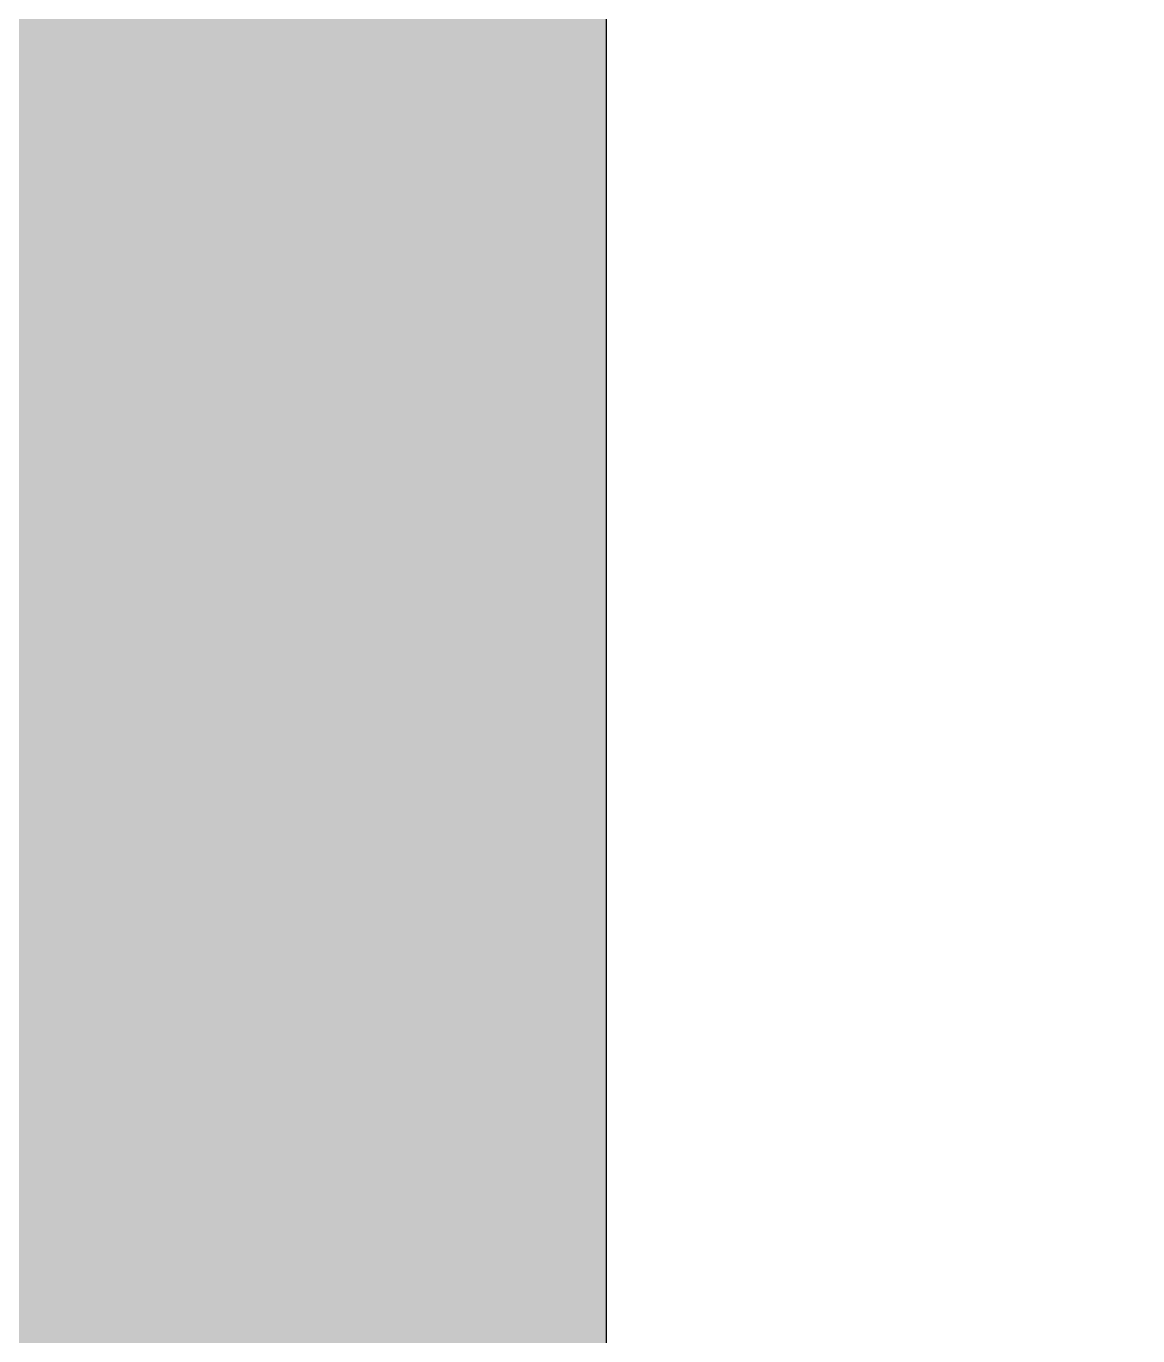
# Model space of a CAD drawing. Header units: millimetres. Extents: x -41292 to 298682, y -22072 to 33155.
# Drawn here: x -29924.2 to -29730.7, y 21142.7 to 21370.8 of the extents above; entities that cross this region are included whole.
import ezdxf

# ---------------------------------------------------------------- set-up
doc = ezdxf.new("R2010")
doc.units = ezdxf.units.MM
doc.layers.add('02-WAL', color=2, linetype='Continuous')
doc.layers.add('인테리어_해치_벽체', color=8, linetype='Continuous')

# ---------------------------------------------------------------- blocks, each defined once
blk = doc.blocks.new('shdushs')
at = {"layer": '인테리어_해치_벽체'}
h = blk.add_hatch(color=256, dxfattribs=at)
h.dxf.hatch_style = 1
h.paths.add_polyline_path([(278642.73, 3821.07), (279542.73, 3821.07), (279542.73, 3081.07), (278642.73, 3081.07)], flags=16)
h.paths.add_polyline_path([(277152.73, 3961.07), (277872.73, 3961.07), (277872.73, 151.07), (277922.73, 151.07), (277922.73, 11.07), (277732.73, 11.07), (277732.73, 3821.07), (277732.73, 3821.07), (277732.73, 3821.07), (277152.73, 3821.07)])
h.paths.add_polyline_path([(273717.73, 4561.07), (275322.73, 4561.07), (275322.73, 3821.07), (275272.73, 3821.07), (275272.73, 2461.07), (275322.73, 2461.07), (275322.73, 2321.07), (274602.73, 2321.07), (274602.73, -758.93), (274652.73, -758.93), (274652.73, -898.93), (274462.73, -898.93), (274462.73, 2321.07), (274362.73, 2321.07), (274362.73, 2461.07), (275132.73, 2461.07), (275132.73, 4321.07), (273717.73, 4321.07)])
h.paths.add_polyline_path([(271533.15, 3011.07), (271533.15, 2871.07), (272442.73, 2871.07), (272442.73, 2321.07), (272632.73, 2321.07), (272632.73, 2461.07), (272582.73, 2461.07), (272582.73, 3011.07)])
h.paths.add_polyline_path([(268942.73, 1846.07), (268942.73, 1716.07), (269342.73, 1716.07), (269342.73, -898.93), (271112.73, -906.75), (271112.73, -766.75), (269482.73, -758.93), (269482.73, 2871.07), (270375.78, 2871.07), (270375.78, 3011.07), (269482.73, 3011.07), (269482.73, 4321.07), (270617.73, 4321.07), (270617.73, 4561.07), (269342.73, 4561.07), (269342.73, 1846.07)])
h.paths.add_polyline_path([(276332.73, -2313.93), (277872.73, -2313.93), (277872.73, -2463.93), (276332.73, -2463.93)])
h.paths.add_polyline_path([(275552.73, -898.93), (275552.73, -758.93), (277872.73, -758.93), (277872.73, -898.93)])
h.paths.add_polyline_path([(270682.73, -2463.93), (270342.73, -2463.93), (270342.73, -2313.93), (270682.73, -2313.93)])
h.paths.add_polyline_path([(269842.73, -6133.93), (270682.73, -6133.93), (270682.73, -6283.93), (269842.73, -6283.93)])
h.paths.add_polyline_path([(275142.73, -6283.93), (275681.29, -6283.93), (275681.29, -6133.93), (275382.73, -6133.93), (275382.73, -2463.93), (275432.73, -2463.93), (275432.73, -2313.93), (275142.73, -2313.93), (275142.73, -6283.93)])
h.paths.add_polyline_path([(278812.73, -7888.93), (278812.73, -8128.93), (279782.73, -8128.93), (279782.73, 3961.07), (278502.73, 3961.07), (278502.73, 2941.07), (279542.73, 2941.07), (279542.73, 151.07), (278722.73, 151.07), (278722.73, 11.07), (279542.73, 11.07), (279542.73, -2313.93), (278872.73, -2313.93), (278872.73, -2463.93), (279542.73, -2463.93), (279542.73, -6133.93), (278812.73, -6133.93), (278812.73, -6283.93), (279542.73, -6283.93), (279542.73, -7888.93)])
h.paths.add_polyline_path([(274612.73, -7888.93), (276112.73, -7888.93), (276112.73, -8128.93), (274612.73, -8128.93)])
h.paths.add_polyline_path([(270167.73, -7288.93), (270682.73, -7288.93), (270682.73, -7888.93), (271212.73, -7888.93), (271212.73, -8128.93), (270167.73, -8128.93)])
h.paths.add_polyline_path([(267542.73, -7288.93), (267282.73, -7288.93), (267282.73, -7528.93), (267782.73, -7528.93), (267782.73, -6283.93), (268382.73, -6283.93), (268382.73, -6133.93), (267782.73, -6133.93), (267782.73, -2463.93), (269442.73, -2463.93), (269442.73, -2313.93), (267442.73, -2313.93), (267442.73, -2463.93), (267542.73, -2463.93), (267542.73, -6133.93), (266942.73, -6133.93), (266942.73, -6283.93), (267542.73, -6283.93)])
h.paths.add_polyline_path([(266372.73, 1716.07), (265697.73, 1716.07), (265697.73, -763.93), (266507.73, -763.93), (266507.73, -893.93), (265697.73, -893.93), (265697.73, -2313.93), (266542.73, -2313.93), (266542.73, -2463.93), (264582.73, -2463.93), (264582.73, -6133.93), (265182.73, -6133.93), (265182.73, -6283.93), (264582.73, -6283.93), (264582.73, -7288.93), (265182.73, -7288.93), (265182.73, -7528.93), (264342.73, -7528.93), (264342.73, -2313.93), (265547.73, -2313.93), (265547.73, 1846.07), (266152.73, 1846.07), (266152.73, 2277.91), (266292.73, 2277.91), (266292.73, 1846.07), (266372.73, 1846.07)])
h.paths.add_polyline_path([(266822.73, 1846.07), (268042.73, 1846.07), (268042.73, 1716.07), (267487.73, 1716.07), (267487.73, -893.93), (267307.73, -893.93), (267307.73, -763.93), (267357.73, -763.93), (267357.73, 1716.07), (266822.73, 1716.07)])
h.paths.add_polyline_path([(266342.73, 3961.07), (266152.73, 3961.07), (266152.73, 3177.91), (266292.73, 3177.91), (266292.73, 3821.07), (266342.73, 3821.07)])
at = {"layer": '02-WAL'}
blk.add_lwpolyline([(275142.73, -6283.93), (275142.73, -6283.93), (275681.29, -6283.93), (275681.29, -6133.93), (275382.73, -6133.93), (275382.73, -2463.93), (275432.73, -2463.93), (275432.73, -2313.93), (275142.73, -2313.93), (275142.73, -6283.93), (275142.73, -6283.93)], dxfattribs=at)

msp = doc.modelspace()

# ---------------------------------------------------------------- block references
msp.add_blockref('shdushs', (-305205.87, 26222.34))

doc.saveas('drawing.dxf')
